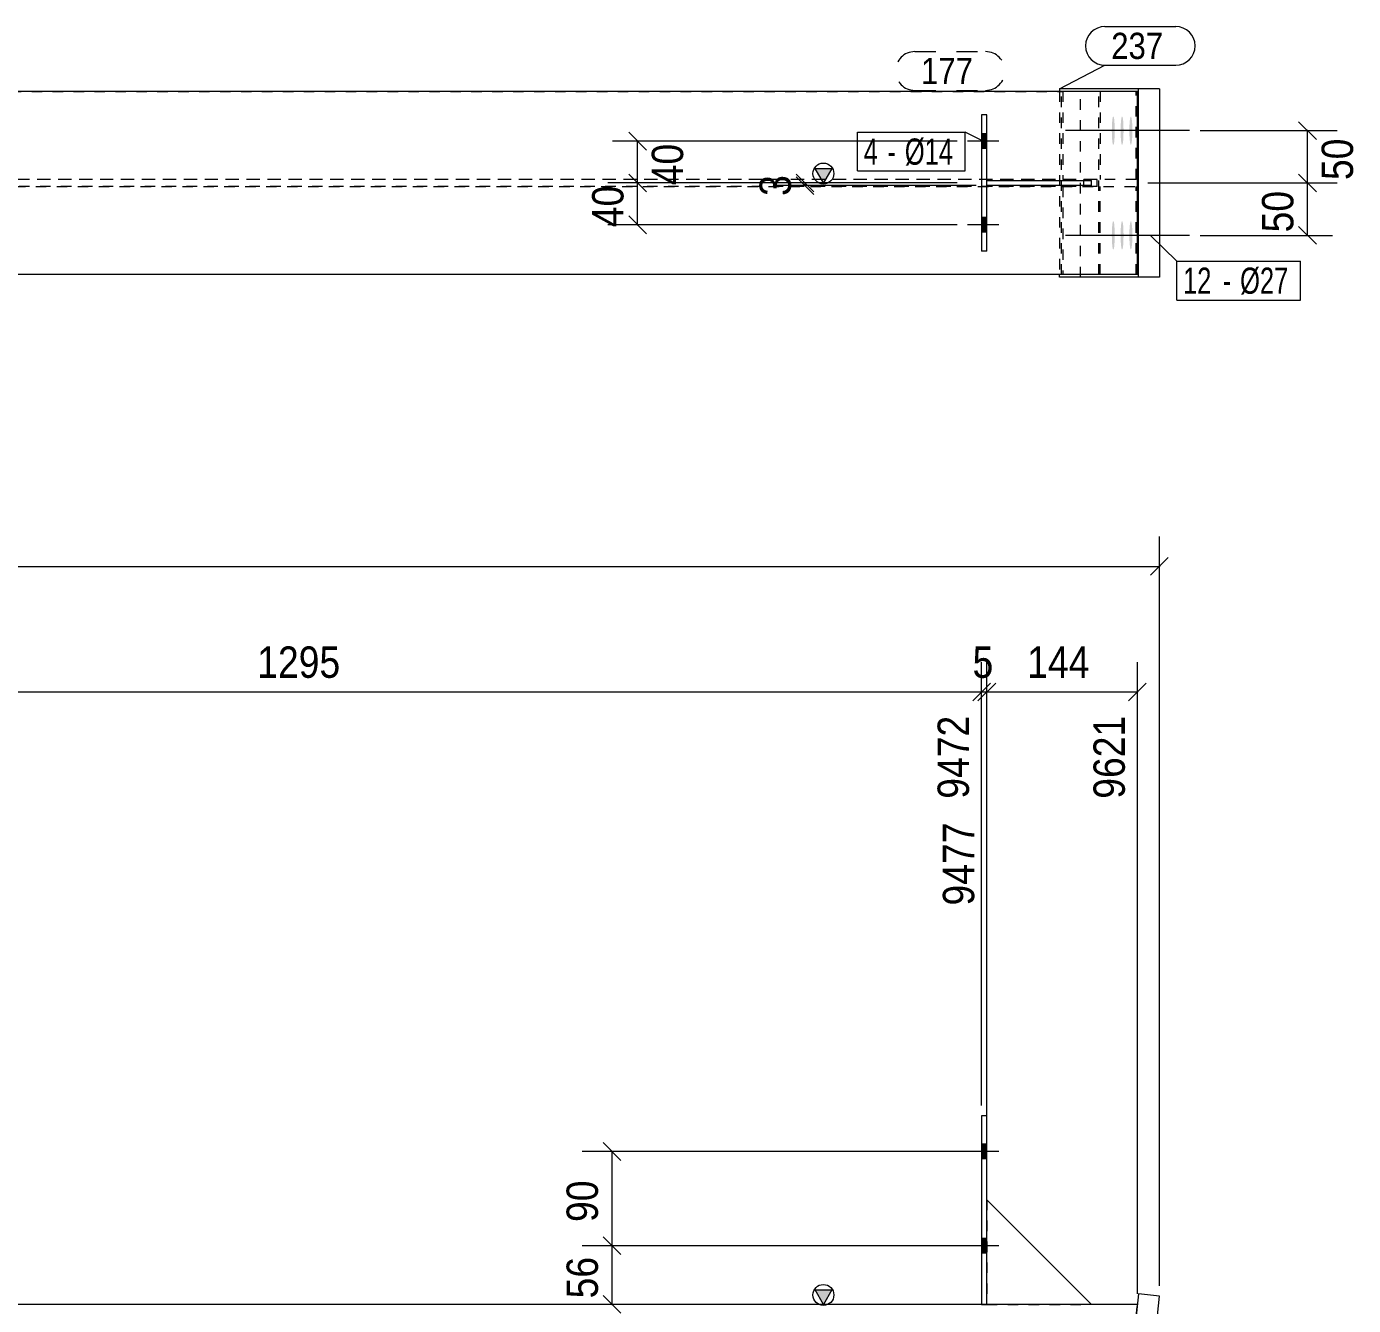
# Model space of a CAD drawing. Header units: millimetres. Extents: x 2 to 825, y 1 to 579.
# Drawn here: x 540.5 to 667.2, y 249 to 371.1 of the extents above; entities that cross this region are included whole.
import ezdxf

# ---------------------------------------------------------------- set-up
doc = ezdxf.new("R2010")
doc.units = ezdxf.units.MM
for name, pattern in [('XKITLINE00', [0]), ('XKITLINE01', [4, 1, -1, 1, -1]), ('XKITLINE02', [4, 2, -2])]:
    doc.linetypes.add(name, pattern=pattern)
for name, color, linetype, lineweight in [('Bolt', 3, 'Continuous', 0), ('BoltMark', 7, 'Continuous', 0), ('Dimensions', 7, 'Continuous', 0), ('Part', 2, 'Continuous', 0), ('PartMark', 7, 'Continuous', 0)]:
    doc.layers.add(name, color=color, linetype=linetype, lineweight=lineweight)
doc.styles.add('ARIAL', font='ARIAL.TTF')
doc.styles.add('ARIAL_NARROW', font='ARIALN.TTF')

# ---------------------------------------------------------------- blocks, each defined once
blk = doc.blocks.new('*A7')
at = {"layer": 'Bolt'}
for points in [[(631.71, 264.36), (632.21, 264.36), (632.21, 262.96), (631.71, 262.96)], [(631.71, 264.36), (632.21, 264.36), (632.21, 262.96), (631.71, 262.96)], [(631.71, 255.36), (632.21, 255.36), (632.21, 253.96), (631.71, 253.96)], [(631.71, 255.36), (632.21, 255.36), (632.21, 253.96), (631.71, 253.96)]]:
    blk.add_hatch(color=3, dxfattribs=at).paths.add_polyline_path(points, flags=17)
at = {"layer": 'Bolt', "color": 3, "linetype": 'XKITLINE00', "lineweight": 0}
for p, q in [((632.21, 264.36), (631.71, 264.36)), ((632.21, 264.36), (631.71, 264.36)), ((633.37, 263.66), (630.37, 263.66)), ((633.37, 263.66), (630.37, 263.66)), ((632.21, 262.96), (631.71, 262.96)), ((632.21, 262.96), (631.71, 262.96)), ((632.21, 255.36), (631.71, 255.36)), ((632.21, 255.36), (631.71, 255.36)), ((633.37, 254.66), (630.37, 254.66)), ((633.37, 254.66), (630.37, 254.66)), ((632.21, 253.96), (631.71, 253.96)), ((632.21, 253.96), (631.71, 253.96))]:
    blk.add_line(p, q, dxfattribs=at)
blk = doc.blocks.new('*A12')
at = {"layer": 'Part'}
blk.add_hatch(color=2, dxfattribs=at).paths.add_polyline_path([(615.8, 250.46), (617.4, 250.46), (616.6, 249.06)], flags=17)
at = {"layer": 'Part', "color": 2, "linetype": 'XKITLINE00', "lineweight": 0}
for p, q in [((616.6, 249.06), (615.8, 250.46)), ((615.8, 250.46), (617.4, 250.46)), ((617.4, 250.46), (616.6, 249.06)), ((646.6, 249.06), (471.36, 249.06))]:
    blk.add_line(p, q, dxfattribs=at)
at = {"layer": 'Part', "color": 7, "linetype": 'XKITLINE01', "lineweight": 0}
blk.add_line((642.91, 214.06), (646.6, 249.06), dxfattribs=at)
at = {"layer": 'Part', "color": 2, "linetype": 'XKITLINE00', "lineweight": 0}
blk.add_circle((616.6, 249.96), 1, dxfattribs=at)
blk = doc.blocks.new('*A18')
at = {"layer": 'Part', "color": 2, "linetype": 'XKITLINE00', "lineweight": 0}
for p, q in [((646.71, 250.05), (639.16, 178.45)), ((641.15, 178.24), (648.7, 249.84)), ((648.7, 249.84), (646.71, 250.05)), ((639.16, 178.45), (641.15, 178.24))]:
    blk.add_line(p, q, dxfattribs=at)
blk = doc.blocks.new('*A23')
at = {"layer": 'Part', "color": 2, "linetype": 'XKITLINE00', "lineweight": 0}
blk.add_line((642.21, 249.06), (632.21, 259.06), dxfattribs=at)
at = {"layer": 'Part', "color": 7, "linetype": 'XKITLINE01', "lineweight": 0}
for p, q in [((632.21, 259.06), (632.21, 249.06)), ((632.21, 249.06), (642.21, 249.06))]:
    blk.add_line(p, q, dxfattribs=at)
blk = doc.blocks.new('*A24')
at = {"layer": 'Part', "color": 2, "linetype": 'XKITLINE00', "lineweight": 0}
for p, q in [((632.21, 267.06), (631.71, 267.06)), ((631.71, 267.06), (631.71, 249.06)), ((632.21, 249.06), (632.21, 267.06))]:
    blk.add_line(p, q, dxfattribs=at)
at = {"layer": 'Part', "color": 7, "linetype": 'XKITLINE01', "lineweight": 0}
blk.add_line((631.71, 249.06), (632.21, 249.06), dxfattribs=at)
blk = doc.blocks.new('*A35')
at = {"layer": 'Bolt'}
for points in [[(644.44, 361.15), (644.44, 361.12), (644.44, 361.08), (644.44, 361.05), (644.44, 361.02), (644.44, 360.98), (644.44, 360.95), (644.43, 360.92), (644.43, 360.89), (644.43, 360.85), (644.43, 360.82), (644.43, 360.79), (644.43, 360.76), (644.43, 360.73), (644.43, 360.7), (644.43, 360.67), (644.43, 360.64), (644.42, 360.61), (644.42, 360.58), (644.42, 360.55), (644.42, 360.52), (644.42, 360.49), (644.42, 360.46), (644.41, 360.43), (644.41, 360.41), (644.41, 360.38), (644.41, 360.35), (644.41, 360.33), (644.4, 360.3), (644.4, 360.28), (644.4, 360.25), (644.4, 360.23), (644.39, 360.2), (644.39, 360.18), (644.39, 360.16), (644.39, 360.14), (644.38, 360.12), (644.38, 360.1), (644.38, 360.08), (644.37, 360.06), (644.37, 360.04), (644.37, 360.02), (644.37, 360.01), (644.36, 359.99), (644.36, 359.98), (644.36, 359.96), (644.35, 359.95), (644.35, 359.94), (644.35, 359.92), (644.34, 359.91), (644.34, 359.9), (644.34, 359.89), (644.33, 359.88), (644.33, 359.87), (644.33, 359.87), (644.32, 359.86), (644.32, 359.85), (644.32, 359.85), (644.31, 359.84), (644.31, 359.84), (644.31, 359.84), (644.3, 359.83), (644.3, 359.83), (644.3, 359.83), (644.29, 359.83), (644.29, 359.83), (644.29, 359.84), (644.28, 359.84), (644.28, 359.84), (644.28, 359.85), (644.27, 359.85), (644.27, 359.86), (644.27, 359.87), (644.26, 359.87), (644.26, 359.88), (644.25, 359.89), (644.25, 359.9), (644.25, 359.91), (644.25, 359.92), (644.24, 359.94), (644.24, 359.95), (644.24, 359.96), (644.23, 359.98), (644.23, 359.99), (644.23, 360.01), (644.22, 360.02), (644.22, 360.04), (644.22, 360.06), (644.21, 360.08), (644.21, 360.1), (644.21, 360.12), (644.21, 360.14), (644.2, 360.16), (644.2, 360.18), (644.2, 360.2), (644.2, 360.23), (644.19, 360.25), (644.19, 360.28), (644.19, 360.3), (644.19, 360.33), (644.18, 360.35), (644.18, 360.38), (644.18, 360.41), (644.18, 360.43), (644.18, 360.46), (644.17, 360.49), (644.17, 360.52), (644.17, 360.55), (644.17, 360.58), (644.17, 360.61), (644.17, 360.64), (644.17, 360.67), (644.16, 360.7), (644.16, 360.73), (644.16, 360.76), (644.16, 360.79), (644.16, 360.82), (644.16, 360.85), (644.16, 360.89), (644.16, 360.92), (644.16, 360.95), (644.16, 360.98), (644.16, 361.02), (644.16, 361.05), (644.15, 361.08), (644.15, 361.12), (644.15, 361.15), (644.15, 361.18), (644.15, 361.22), (644.15, 361.25), (644.15, 361.28), (644.16, 361.32), (644.16, 361.35), (644.16, 361.38), (644.16, 361.41), (644.16, 361.45), (644.16, 361.48), (644.16, 361.51), (644.16, 361.54), (644.16, 361.57), (644.16, 361.61), (644.16, 361.64), (644.16, 361.67), (644.17, 361.7), (644.17, 361.73), (644.17, 361.76), (644.17, 361.79), (644.17, 361.82), (644.17, 361.85), (644.17, 361.88), (644.18, 361.9), (644.18, 361.93), (644.18, 361.96), (644.18, 361.99), (644.18, 362.01), (644.19, 362.04), (644.19, 362.06), (644.19, 362.09), (644.19, 362.11), (644.2, 362.14), (644.2, 362.16), (644.2, 362.18), (644.2, 362.2), (644.21, 362.23), (644.21, 362.25), (644.21, 362.27), (644.21, 362.29), (644.22, 362.31), (644.22, 362.32), (644.22, 362.34), (644.23, 362.36), (644.23, 362.37), (644.23, 362.39), (644.24, 362.4), (644.24, 362.42), (644.24, 362.43), (644.25, 362.44), (644.25, 362.45), (644.25, 362.46), (644.25, 362.47), (644.26, 362.48), (644.26, 362.49), (644.27, 362.5), (644.27, 362.51), (644.27, 362.51), (644.28, 362.52), (644.28, 362.52), (644.28, 362.53), (644.29, 362.53), (644.29, 362.53), (644.29, 362.53), (644.3, 362.53), (644.3, 362.53), (644.3, 362.53), (644.31, 362.53), (644.31, 362.53), (644.31, 362.52), (644.32, 362.52), (644.32, 362.51), (644.32, 362.51), (644.33, 362.5), (644.33, 362.49), (644.33, 362.48), (644.34, 362.47), (644.34, 362.46), (644.34, 362.45), (644.35, 362.44), (644.35, 362.43), (644.35, 362.42), (644.36, 362.4), (644.36, 362.39), (644.36, 362.37), (644.37, 362.36), (644.37, 362.34), (644.37, 362.32), (644.37, 362.31), (644.38, 362.29), (644.38, 362.27), (644.38, 362.25), (644.39, 362.23), (644.39, 362.2), (644.39, 362.18), (644.39, 362.16), (644.4, 362.14), (644.4, 362.11), (644.4, 362.09), (644.4, 362.06), (644.41, 362.04), (644.41, 362.01), (644.41, 361.99), (644.41, 361.96), (644.41, 361.93), (644.42, 361.9), (644.42, 361.88), (644.42, 361.85), (644.42, 361.82), (644.42, 361.79), (644.42, 361.76), (644.43, 361.73), (644.43, 361.7), (644.43, 361.67), (644.43, 361.64), (644.43, 361.61), (644.43, 361.57), (644.43, 361.54), (644.43, 361.51), (644.43, 361.48), (644.43, 361.45), (644.44, 361.41), (644.44, 361.38), (644.44, 361.35), (644.44, 361.32), (644.44, 361.28), (644.44, 361.25), (644.44, 361.22), (644.44, 361.18)], [(645.28, 361.15), (645.28, 361.12), (645.28, 361.08), (645.28, 361.05), (645.28, 361.02), (645.28, 360.98), (645.27, 360.95), (645.27, 360.92), (645.27, 360.89), (645.27, 360.85), (645.27, 360.82), (645.27, 360.79), (645.27, 360.76), (645.27, 360.73), (645.27, 360.7), (645.27, 360.67), (645.26, 360.64), (645.26, 360.61), (645.26, 360.58), (645.26, 360.55), (645.26, 360.52), (645.26, 360.49), (645.25, 360.46), (645.25, 360.43), (645.25, 360.41), (645.25, 360.38), (645.25, 360.35), (645.24, 360.33), (645.24, 360.3), (645.24, 360.28), (645.24, 360.25), (645.24, 360.23), (645.23, 360.2), (645.23, 360.18), (645.23, 360.16), (645.23, 360.14), (645.22, 360.12), (645.22, 360.1), (645.22, 360.08), (645.21, 360.06), (645.21, 360.04), (645.21, 360.02), (645.21, 360.01), (645.2, 359.99), (645.2, 359.98), (645.2, 359.96), (645.19, 359.95), (645.19, 359.94), (645.19, 359.92), (645.18, 359.91), (645.18, 359.9), (645.18, 359.89), (645.17, 359.88), (645.17, 359.87), (645.17, 359.87), (645.16, 359.86), (645.16, 359.85), (645.16, 359.85), (645.15, 359.84), (645.15, 359.84), (645.15, 359.84), (645.14, 359.83), (645.14, 359.83), (645.14, 359.83), (645.13, 359.83), (645.13, 359.83), (645.12, 359.84), (645.12, 359.84), (645.12, 359.84), (645.11, 359.85), (645.11, 359.85), (645.11, 359.86), (645.1, 359.87), (645.1, 359.87), (645.1, 359.88), (645.09, 359.89), (645.09, 359.9), (645.09, 359.91), (645.08, 359.92), (645.08, 359.94), (645.08, 359.95), (645.07, 359.96), (645.07, 359.98), (645.07, 359.99), (645.07, 360.01), (645.06, 360.02), (645.06, 360.04), (645.06, 360.06), (645.05, 360.08), (645.05, 360.1), (645.05, 360.12), (645.05, 360.14), (645.04, 360.16), (645.04, 360.18), (645.04, 360.2), (645.04, 360.23), (645.03, 360.25), (645.03, 360.28), (645.03, 360.3), (645.03, 360.33), (645.02, 360.35), (645.02, 360.38), (645.02, 360.41), (645.02, 360.43), (645.02, 360.46), (645.01, 360.49), (645.01, 360.52), (645.01, 360.55), (645.01, 360.58), (645.01, 360.61), (645.01, 360.64), (645, 360.67), (645, 360.7), (645, 360.73), (645, 360.76), (645, 360.79), (645, 360.82), (645, 360.85), (645, 360.89), (645, 360.92), (645, 360.95), (645, 360.98), (644.99, 361.02), (644.99, 361.05), (644.99, 361.08), (644.99, 361.12), (644.99, 361.15), (644.99, 361.18), (644.99, 361.22), (644.99, 361.25), (644.99, 361.28), (644.99, 361.32), (644.99, 361.35), (645, 361.38), (645, 361.41), (645, 361.45), (645, 361.48), (645, 361.51), (645, 361.54), (645, 361.57), (645, 361.61), (645, 361.64), (645, 361.67), (645, 361.7), (645.01, 361.73), (645.01, 361.76), (645.01, 361.79), (645.01, 361.82), (645.01, 361.85), (645.01, 361.88), (645.02, 361.9), (645.02, 361.93), (645.02, 361.96), (645.02, 361.99), (645.02, 362.01), (645.03, 362.04), (645.03, 362.06), (645.03, 362.09), (645.03, 362.11), (645.04, 362.14), (645.04, 362.16), (645.04, 362.18), (645.04, 362.2), (645.05, 362.23), (645.05, 362.25), (645.05, 362.27), (645.05, 362.29), (645.06, 362.31), (645.06, 362.32), (645.06, 362.34), (645.07, 362.36), (645.07, 362.37), (645.07, 362.39), (645.07, 362.4), (645.08, 362.42), (645.08, 362.43), (645.08, 362.44), (645.09, 362.45), (645.09, 362.46), (645.09, 362.47), (645.1, 362.48), (645.1, 362.49), (645.1, 362.5), (645.11, 362.51), (645.11, 362.51), (645.11, 362.52), (645.12, 362.52), (645.12, 362.53), (645.12, 362.53), (645.13, 362.53), (645.13, 362.53), (645.14, 362.53), (645.14, 362.53), (645.14, 362.53), (645.15, 362.53), (645.15, 362.53), (645.15, 362.52), (645.16, 362.52), (645.16, 362.51), (645.16, 362.51), (645.17, 362.5), (645.17, 362.49), (645.17, 362.48), (645.18, 362.47), (645.18, 362.46), (645.18, 362.45), (645.19, 362.44), (645.19, 362.43), (645.19, 362.42), (645.2, 362.4), (645.2, 362.39), (645.2, 362.37), (645.21, 362.36), (645.21, 362.34), (645.21, 362.32), (645.21, 362.31), (645.22, 362.29), (645.22, 362.27), (645.22, 362.25), (645.23, 362.23), (645.23, 362.2), (645.23, 362.18), (645.23, 362.16), (645.24, 362.14), (645.24, 362.11), (645.24, 362.09), (645.24, 362.06), (645.24, 362.04), (645.25, 362.01), (645.25, 361.99), (645.25, 361.96), (645.25, 361.93), (645.25, 361.9), (645.26, 361.88), (645.26, 361.85), (645.26, 361.82), (645.26, 361.79), (645.26, 361.76), (645.26, 361.73), (645.27, 361.7), (645.27, 361.67), (645.27, 361.64), (645.27, 361.61), (645.27, 361.57), (645.27, 361.54), (645.27, 361.51), (645.27, 361.48), (645.27, 361.45), (645.27, 361.41), (645.28, 361.38), (645.28, 361.35), (645.28, 361.32), (645.28, 361.28), (645.28, 361.25), (645.28, 361.22), (645.28, 361.18)], [(646.12, 361.15), (646.12, 361.12), (646.12, 361.08), (646.12, 361.05), (646.11, 361.02), (646.11, 360.98), (646.11, 360.95), (646.11, 360.92), (646.11, 360.89), (646.11, 360.85), (646.11, 360.82), (646.11, 360.79), (646.11, 360.76), (646.11, 360.73), (646.11, 360.7), (646.11, 360.67), (646.1, 360.64), (646.1, 360.61), (646.1, 360.58), (646.1, 360.55), (646.1, 360.52), (646.1, 360.49), (646.09, 360.46), (646.09, 360.43), (646.09, 360.41), (646.09, 360.38), (646.09, 360.35), (646.08, 360.33), (646.08, 360.3), (646.08, 360.28), (646.08, 360.25), (646.07, 360.23), (646.07, 360.2), (646.07, 360.18), (646.07, 360.16), (646.06, 360.14), (646.06, 360.12), (646.06, 360.1), (646.06, 360.08), (646.05, 360.06), (646.05, 360.04), (646.05, 360.02), (646.04, 360.01), (646.04, 359.99), (646.04, 359.98), (646.03, 359.96), (646.03, 359.95), (646.03, 359.94), (646.03, 359.92), (646.02, 359.91), (646.02, 359.9), (646.02, 359.89), (646.01, 359.88), (646.01, 359.87), (646.01, 359.87), (646, 359.86), (646, 359.85), (646, 359.85), (645.99, 359.84), (645.99, 359.84), (645.98, 359.84), (645.98, 359.83), (645.98, 359.83), (645.97, 359.83), (645.97, 359.83), (645.97, 359.83), (645.96, 359.84), (645.96, 359.84), (645.96, 359.84), (645.95, 359.85), (645.95, 359.85), (645.95, 359.86), (645.94, 359.87), (645.94, 359.87), (645.94, 359.88), (645.93, 359.89), (645.93, 359.9), (645.93, 359.91), (645.92, 359.92), (645.92, 359.94), (645.92, 359.95), (645.91, 359.96), (645.91, 359.98), (645.91, 359.99), (645.9, 360.01), (645.9, 360.02), (645.9, 360.04), (645.9, 360.06), (645.89, 360.08), (645.89, 360.1), (645.89, 360.12), (645.88, 360.14), (645.88, 360.16), (645.88, 360.18), (645.88, 360.2), (645.87, 360.23), (645.87, 360.25), (645.87, 360.28), (645.87, 360.3), (645.86, 360.33), (645.86, 360.35), (645.86, 360.38), (645.86, 360.41), (645.86, 360.43), (645.85, 360.46), (645.85, 360.49), (645.85, 360.52), (645.85, 360.55), (645.85, 360.58), (645.85, 360.61), (645.84, 360.64), (645.84, 360.67), (645.84, 360.7), (645.84, 360.73), (645.84, 360.76), (645.84, 360.79), (645.84, 360.82), (645.84, 360.85), (645.84, 360.89), (645.84, 360.92), (645.83, 360.95), (645.83, 360.98), (645.83, 361.02), (645.83, 361.05), (645.83, 361.08), (645.83, 361.12), (645.83, 361.15), (645.83, 361.18), (645.83, 361.22), (645.83, 361.25), (645.83, 361.28), (645.83, 361.32), (645.83, 361.35), (645.83, 361.38), (645.83, 361.41), (645.84, 361.45), (645.84, 361.48), (645.84, 361.51), (645.84, 361.54), (645.84, 361.57), (645.84, 361.61), (645.84, 361.64), (645.84, 361.67), (645.84, 361.7), (645.84, 361.73), (645.85, 361.76), (645.85, 361.79), (645.85, 361.82), (645.85, 361.85), (645.85, 361.88), (645.85, 361.9), (645.86, 361.93), (645.86, 361.96), (645.86, 361.99), (645.86, 362.01), (645.86, 362.04), (645.87, 362.06), (645.87, 362.09), (645.87, 362.11), (645.87, 362.14), (645.88, 362.16), (645.88, 362.18), (645.88, 362.2), (645.88, 362.23), (645.89, 362.25), (645.89, 362.27), (645.89, 362.29), (645.9, 362.31), (645.9, 362.32), (645.9, 362.34), (645.9, 362.36), (645.91, 362.37), (645.91, 362.39), (645.91, 362.4), (645.92, 362.42), (645.92, 362.43), (645.92, 362.44), (645.93, 362.45), (645.93, 362.46), (645.93, 362.47), (645.94, 362.48), (645.94, 362.49), (645.94, 362.5), (645.95, 362.51), (645.95, 362.51), (645.95, 362.52), (645.96, 362.52), (645.96, 362.53), (645.96, 362.53), (645.97, 362.53), (645.97, 362.53), (645.97, 362.53), (645.98, 362.53), (645.98, 362.53), (645.98, 362.53), (645.99, 362.53), (645.99, 362.52), (646, 362.52), (646, 362.51), (646, 362.51), (646.01, 362.5), (646.01, 362.49), (646.01, 362.48), (646.02, 362.47), (646.02, 362.46), (646.02, 362.45), (646.03, 362.44), (646.03, 362.43), (646.03, 362.42), (646.03, 362.4), (646.04, 362.39), (646.04, 362.37), (646.04, 362.36), (646.05, 362.34), (646.05, 362.32), (646.05, 362.31), (646.06, 362.29), (646.06, 362.27), (646.06, 362.25), (646.06, 362.23), (646.07, 362.2), (646.07, 362.18), (646.07, 362.16), (646.07, 362.14), (646.08, 362.11), (646.08, 362.09), (646.08, 362.06), (646.08, 362.04), (646.09, 362.01), (646.09, 361.99), (646.09, 361.96), (646.09, 361.93), (646.09, 361.9), (646.1, 361.88), (646.1, 361.85), (646.1, 361.82), (646.1, 361.79), (646.1, 361.76), (646.1, 361.73), (646.11, 361.7), (646.11, 361.67), (646.11, 361.64), (646.11, 361.61), (646.11, 361.57), (646.11, 361.54), (646.11, 361.51), (646.11, 361.48), (646.11, 361.45), (646.11, 361.41), (646.11, 361.38), (646.11, 361.35), (646.12, 361.32), (646.12, 361.28), (646.12, 361.25), (646.12, 361.22), (646.12, 361.18)], [(644.44, 351.15), (644.44, 351.12), (644.44, 351.08), (644.44, 351.05), (644.44, 351.02), (644.44, 350.98), (644.44, 350.95), (644.43, 350.92), (644.43, 350.89), (644.43, 350.85), (644.43, 350.82), (644.43, 350.79), (644.43, 350.76), (644.43, 350.73), (644.43, 350.7), (644.43, 350.67), (644.43, 350.64), (644.42, 350.61), (644.42, 350.58), (644.42, 350.55), (644.42, 350.52), (644.42, 350.49), (644.42, 350.46), (644.41, 350.43), (644.41, 350.41), (644.41, 350.38), (644.41, 350.35), (644.41, 350.33), (644.4, 350.3), (644.4, 350.28), (644.4, 350.25), (644.4, 350.23), (644.39, 350.2), (644.39, 350.18), (644.39, 350.16), (644.39, 350.14), (644.38, 350.12), (644.38, 350.1), (644.38, 350.08), (644.37, 350.06), (644.37, 350.04), (644.37, 350.02), (644.37, 350.01), (644.36, 349.99), (644.36, 349.98), (644.36, 349.96), (644.35, 349.95), (644.35, 349.94), (644.35, 349.92), (644.34, 349.91), (644.34, 349.9), (644.34, 349.89), (644.33, 349.88), (644.33, 349.87), (644.33, 349.87), (644.32, 349.86), (644.32, 349.85), (644.32, 349.85), (644.31, 349.84), (644.31, 349.84), (644.31, 349.84), (644.3, 349.83), (644.3, 349.83), (644.3, 349.83), (644.29, 349.83), (644.29, 349.83), (644.29, 349.84), (644.28, 349.84), (644.28, 349.84), (644.28, 349.85), (644.27, 349.85), (644.27, 349.86), (644.27, 349.87), (644.26, 349.87), (644.26, 349.88), (644.25, 349.89), (644.25, 349.9), (644.25, 349.91), (644.25, 349.92), (644.24, 349.94), (644.24, 349.95), (644.24, 349.96), (644.23, 349.98), (644.23, 349.99), (644.23, 350.01), (644.22, 350.02), (644.22, 350.04), (644.22, 350.06), (644.21, 350.08), (644.21, 350.1), (644.21, 350.12), (644.21, 350.14), (644.2, 350.16), (644.2, 350.18), (644.2, 350.2), (644.2, 350.23), (644.19, 350.25), (644.19, 350.28), (644.19, 350.3), (644.19, 350.33), (644.18, 350.35), (644.18, 350.38), (644.18, 350.41), (644.18, 350.43), (644.18, 350.46), (644.17, 350.49), (644.17, 350.52), (644.17, 350.55), (644.17, 350.58), (644.17, 350.61), (644.17, 350.64), (644.17, 350.67), (644.16, 350.7), (644.16, 350.73), (644.16, 350.76), (644.16, 350.79), (644.16, 350.82), (644.16, 350.85), (644.16, 350.89), (644.16, 350.92), (644.16, 350.95), (644.16, 350.98), (644.16, 351.02), (644.16, 351.05), (644.15, 351.08), (644.15, 351.12), (644.15, 351.15), (644.15, 351.18), (644.15, 351.22), (644.15, 351.25), (644.15, 351.28), (644.16, 351.32), (644.16, 351.35), (644.16, 351.38), (644.16, 351.41), (644.16, 351.45), (644.16, 351.48), (644.16, 351.51), (644.16, 351.54), (644.16, 351.57), (644.16, 351.61), (644.16, 351.64), (644.16, 351.67), (644.17, 351.7), (644.17, 351.73), (644.17, 351.76), (644.17, 351.79), (644.17, 351.82), (644.17, 351.85), (644.17, 351.88), (644.18, 351.9), (644.18, 351.93), (644.18, 351.96), (644.18, 351.99), (644.18, 352.01), (644.19, 352.04), (644.19, 352.06), (644.19, 352.09), (644.19, 352.11), (644.2, 352.14), (644.2, 352.16), (644.2, 352.18), (644.2, 352.2), (644.21, 352.23), (644.21, 352.25), (644.21, 352.27), (644.21, 352.29), (644.22, 352.31), (644.22, 352.32), (644.22, 352.34), (644.23, 352.36), (644.23, 352.37), (644.23, 352.39), (644.24, 352.4), (644.24, 352.42), (644.24, 352.43), (644.25, 352.44), (644.25, 352.45), (644.25, 352.46), (644.25, 352.47), (644.26, 352.48), (644.26, 352.49), (644.27, 352.5), (644.27, 352.51), (644.27, 352.51), (644.28, 352.52), (644.28, 352.52), (644.28, 352.53), (644.29, 352.53), (644.29, 352.53), (644.29, 352.53), (644.3, 352.53), (644.3, 352.53), (644.3, 352.53), (644.31, 352.53), (644.31, 352.53), (644.31, 352.52), (644.32, 352.52), (644.32, 352.51), (644.32, 352.51), (644.33, 352.5), (644.33, 352.49), (644.33, 352.48), (644.34, 352.47), (644.34, 352.46), (644.34, 352.45), (644.35, 352.44), (644.35, 352.43), (644.35, 352.42), (644.36, 352.4), (644.36, 352.39), (644.36, 352.37), (644.37, 352.36), (644.37, 352.34), (644.37, 352.32), (644.37, 352.31), (644.38, 352.29), (644.38, 352.27), (644.38, 352.25), (644.39, 352.23), (644.39, 352.2), (644.39, 352.18), (644.39, 352.16), (644.4, 352.14), (644.4, 352.11), (644.4, 352.09), (644.4, 352.06), (644.41, 352.04), (644.41, 352.01), (644.41, 351.99), (644.41, 351.96), (644.41, 351.93), (644.42, 351.9), (644.42, 351.88), (644.42, 351.85), (644.42, 351.82), (644.42, 351.79), (644.42, 351.76), (644.43, 351.73), (644.43, 351.7), (644.43, 351.67), (644.43, 351.64), (644.43, 351.61), (644.43, 351.57), (644.43, 351.54), (644.43, 351.51), (644.43, 351.48), (644.43, 351.45), (644.44, 351.41), (644.44, 351.38), (644.44, 351.35), (644.44, 351.32), (644.44, 351.28), (644.44, 351.25), (644.44, 351.22), (644.44, 351.18)], [(645.28, 351.15), (645.28, 351.12), (645.28, 351.08), (645.28, 351.05), (645.28, 351.02), (645.28, 350.98), (645.27, 350.95), (645.27, 350.92), (645.27, 350.89), (645.27, 350.85), (645.27, 350.82), (645.27, 350.79), (645.27, 350.76), (645.27, 350.73), (645.27, 350.7), (645.27, 350.67), (645.26, 350.64), (645.26, 350.61), (645.26, 350.58), (645.26, 350.55), (645.26, 350.52), (645.26, 350.49), (645.25, 350.46), (645.25, 350.43), (645.25, 350.41), (645.25, 350.38), (645.25, 350.35), (645.24, 350.33), (645.24, 350.3), (645.24, 350.28), (645.24, 350.25), (645.24, 350.23), (645.23, 350.2), (645.23, 350.18), (645.23, 350.16), (645.23, 350.14), (645.22, 350.12), (645.22, 350.1), (645.22, 350.08), (645.21, 350.06), (645.21, 350.04), (645.21, 350.02), (645.21, 350.01), (645.2, 349.99), (645.2, 349.98), (645.2, 349.96), (645.19, 349.95), (645.19, 349.94), (645.19, 349.92), (645.18, 349.91), (645.18, 349.9), (645.18, 349.89), (645.17, 349.88), (645.17, 349.87), (645.17, 349.87), (645.16, 349.86), (645.16, 349.85), (645.16, 349.85), (645.15, 349.84), (645.15, 349.84), (645.15, 349.84), (645.14, 349.83), (645.14, 349.83), (645.14, 349.83), (645.13, 349.83), (645.13, 349.83), (645.12, 349.84), (645.12, 349.84), (645.12, 349.84), (645.11, 349.85), (645.11, 349.85), (645.11, 349.86), (645.1, 349.87), (645.1, 349.87), (645.1, 349.88), (645.09, 349.89), (645.09, 349.9), (645.09, 349.91), (645.08, 349.92), (645.08, 349.94), (645.08, 349.95), (645.07, 349.96), (645.07, 349.98), (645.07, 349.99), (645.07, 350.01), (645.06, 350.02), (645.06, 350.04), (645.06, 350.06), (645.05, 350.08), (645.05, 350.1), (645.05, 350.12), (645.05, 350.14), (645.04, 350.16), (645.04, 350.18), (645.04, 350.2), (645.04, 350.23), (645.03, 350.25), (645.03, 350.28), (645.03, 350.3), (645.03, 350.33), (645.02, 350.35), (645.02, 350.38), (645.02, 350.41), (645.02, 350.43), (645.02, 350.46), (645.01, 350.49), (645.01, 350.52), (645.01, 350.55), (645.01, 350.58), (645.01, 350.61), (645.01, 350.64), (645, 350.67), (645, 350.7), (645, 350.73), (645, 350.76), (645, 350.79), (645, 350.82), (645, 350.85), (645, 350.89), (645, 350.92), (645, 350.95), (645, 350.98), (644.99, 351.02), (644.99, 351.05), (644.99, 351.08), (644.99, 351.12), (644.99, 351.15), (644.99, 351.18), (644.99, 351.22), (644.99, 351.25), (644.99, 351.28), (644.99, 351.32), (644.99, 351.35), (645, 351.38), (645, 351.41), (645, 351.45), (645, 351.48), (645, 351.51), (645, 351.54), (645, 351.57), (645, 351.61), (645, 351.64), (645, 351.67), (645, 351.7), (645.01, 351.73), (645.01, 351.76), (645.01, 351.79), (645.01, 351.82), (645.01, 351.85), (645.01, 351.88), (645.02, 351.9), (645.02, 351.93), (645.02, 351.96), (645.02, 351.99), (645.02, 352.01), (645.03, 352.04), (645.03, 352.06), (645.03, 352.09), (645.03, 352.11), (645.04, 352.14), (645.04, 352.16), (645.04, 352.18), (645.04, 352.2), (645.05, 352.23), (645.05, 352.25), (645.05, 352.27), (645.05, 352.29), (645.06, 352.31), (645.06, 352.32), (645.06, 352.34), (645.07, 352.36), (645.07, 352.37), (645.07, 352.39), (645.07, 352.4), (645.08, 352.42), (645.08, 352.43), (645.08, 352.44), (645.09, 352.45), (645.09, 352.46), (645.09, 352.47), (645.1, 352.48), (645.1, 352.49), (645.1, 352.5), (645.11, 352.51), (645.11, 352.51), (645.11, 352.52), (645.12, 352.52), (645.12, 352.53), (645.12, 352.53), (645.13, 352.53), (645.13, 352.53), (645.14, 352.53), (645.14, 352.53), (645.14, 352.53), (645.15, 352.53), (645.15, 352.53), (645.15, 352.52), (645.16, 352.52), (645.16, 352.51), (645.16, 352.51), (645.17, 352.5), (645.17, 352.49), (645.17, 352.48), (645.18, 352.47), (645.18, 352.46), (645.18, 352.45), (645.19, 352.44), (645.19, 352.43), (645.19, 352.42), (645.2, 352.4), (645.2, 352.39), (645.2, 352.37), (645.21, 352.36), (645.21, 352.34), (645.21, 352.32), (645.21, 352.31), (645.22, 352.29), (645.22, 352.27), (645.22, 352.25), (645.23, 352.23), (645.23, 352.2), (645.23, 352.18), (645.23, 352.16), (645.24, 352.14), (645.24, 352.11), (645.24, 352.09), (645.24, 352.06), (645.24, 352.04), (645.25, 352.01), (645.25, 351.99), (645.25, 351.96), (645.25, 351.93), (645.25, 351.9), (645.26, 351.88), (645.26, 351.85), (645.26, 351.82), (645.26, 351.79), (645.26, 351.76), (645.26, 351.73), (645.27, 351.7), (645.27, 351.67), (645.27, 351.64), (645.27, 351.61), (645.27, 351.57), (645.27, 351.54), (645.27, 351.51), (645.27, 351.48), (645.27, 351.45), (645.27, 351.41), (645.28, 351.38), (645.28, 351.35), (645.28, 351.32), (645.28, 351.28), (645.28, 351.25), (645.28, 351.22), (645.28, 351.18)], [(646.12, 351.15), (646.12, 351.12), (646.12, 351.08), (646.12, 351.05), (646.11, 351.02), (646.11, 350.98), (646.11, 350.95), (646.11, 350.92), (646.11, 350.89), (646.11, 350.85), (646.11, 350.82), (646.11, 350.79), (646.11, 350.76), (646.11, 350.73), (646.11, 350.7), (646.11, 350.67), (646.1, 350.64), (646.1, 350.61), (646.1, 350.58), (646.1, 350.55), (646.1, 350.52), (646.1, 350.49), (646.09, 350.46), (646.09, 350.43), (646.09, 350.41), (646.09, 350.38), (646.09, 350.35), (646.08, 350.33), (646.08, 350.3), (646.08, 350.28), (646.08, 350.25), (646.07, 350.23), (646.07, 350.2), (646.07, 350.18), (646.07, 350.16), (646.06, 350.14), (646.06, 350.12), (646.06, 350.1), (646.06, 350.08), (646.05, 350.06), (646.05, 350.04), (646.05, 350.02), (646.04, 350.01), (646.04, 349.99), (646.04, 349.98), (646.03, 349.96), (646.03, 349.95), (646.03, 349.94), (646.03, 349.92), (646.02, 349.91), (646.02, 349.9), (646.02, 349.89), (646.01, 349.88), (646.01, 349.87), (646.01, 349.87), (646, 349.86), (646, 349.85), (646, 349.85), (645.99, 349.84), (645.99, 349.84), (645.98, 349.84), (645.98, 349.83), (645.98, 349.83), (645.97, 349.83), (645.97, 349.83), (645.97, 349.83), (645.96, 349.84), (645.96, 349.84), (645.96, 349.84), (645.95, 349.85), (645.95, 349.85), (645.95, 349.86), (645.94, 349.87), (645.94, 349.87), (645.94, 349.88), (645.93, 349.89), (645.93, 349.9), (645.93, 349.91), (645.92, 349.92), (645.92, 349.94), (645.92, 349.95), (645.91, 349.96), (645.91, 349.98), (645.91, 349.99), (645.9, 350.01), (645.9, 350.02), (645.9, 350.04), (645.9, 350.06), (645.89, 350.08), (645.89, 350.1), (645.89, 350.12), (645.88, 350.14), (645.88, 350.16), (645.88, 350.18), (645.88, 350.2), (645.87, 350.23), (645.87, 350.25), (645.87, 350.28), (645.87, 350.3), (645.86, 350.33), (645.86, 350.35), (645.86, 350.38), (645.86, 350.41), (645.86, 350.43), (645.85, 350.46), (645.85, 350.49), (645.85, 350.52), (645.85, 350.55), (645.85, 350.58), (645.85, 350.61), (645.84, 350.64), (645.84, 350.67), (645.84, 350.7), (645.84, 350.73), (645.84, 350.76), (645.84, 350.79), (645.84, 350.82), (645.84, 350.85), (645.84, 350.89), (645.84, 350.92), (645.83, 350.95), (645.83, 350.98), (645.83, 351.02), (645.83, 351.05), (645.83, 351.08), (645.83, 351.12), (645.83, 351.15), (645.83, 351.18), (645.83, 351.22), (645.83, 351.25), (645.83, 351.28), (645.83, 351.32), (645.83, 351.35), (645.83, 351.38), (645.83, 351.41), (645.84, 351.45), (645.84, 351.48), (645.84, 351.51), (645.84, 351.54), (645.84, 351.57), (645.84, 351.61), (645.84, 351.64), (645.84, 351.67), (645.84, 351.7), (645.84, 351.73), (645.85, 351.76), (645.85, 351.79), (645.85, 351.82), (645.85, 351.85), (645.85, 351.88), (645.85, 351.9), (645.86, 351.93), (645.86, 351.96), (645.86, 351.99), (645.86, 352.01), (645.86, 352.04), (645.87, 352.06), (645.87, 352.09), (645.87, 352.11), (645.87, 352.14), (645.88, 352.16), (645.88, 352.18), (645.88, 352.2), (645.88, 352.23), (645.89, 352.25), (645.89, 352.27), (645.89, 352.29), (645.9, 352.31), (645.9, 352.32), (645.9, 352.34), (645.9, 352.36), (645.91, 352.37), (645.91, 352.39), (645.91, 352.4), (645.92, 352.42), (645.92, 352.43), (645.92, 352.44), (645.93, 352.45), (645.93, 352.46), (645.93, 352.47), (645.94, 352.48), (645.94, 352.49), (645.94, 352.5), (645.95, 352.51), (645.95, 352.51), (645.95, 352.52), (645.96, 352.52), (645.96, 352.53), (645.96, 352.53), (645.97, 352.53), (645.97, 352.53), (645.97, 352.53), (645.98, 352.53), (645.98, 352.53), (645.98, 352.53), (645.99, 352.53), (645.99, 352.52), (646, 352.52), (646, 352.51), (646, 352.51), (646.01, 352.5), (646.01, 352.49), (646.01, 352.48), (646.02, 352.47), (646.02, 352.46), (646.02, 352.45), (646.03, 352.44), (646.03, 352.43), (646.03, 352.42), (646.03, 352.4), (646.04, 352.39), (646.04, 352.37), (646.04, 352.36), (646.05, 352.34), (646.05, 352.32), (646.05, 352.31), (646.06, 352.29), (646.06, 352.27), (646.06, 352.25), (646.06, 352.23), (646.07, 352.2), (646.07, 352.18), (646.07, 352.16), (646.07, 352.14), (646.08, 352.11), (646.08, 352.09), (646.08, 352.06), (646.08, 352.04), (646.09, 352.01), (646.09, 351.99), (646.09, 351.96), (646.09, 351.93), (646.09, 351.9), (646.1, 351.88), (646.1, 351.85), (646.1, 351.82), (646.1, 351.79), (646.1, 351.76), (646.1, 351.73), (646.11, 351.7), (646.11, 351.67), (646.11, 351.64), (646.11, 351.61), (646.11, 351.57), (646.11, 351.54), (646.11, 351.51), (646.11, 351.48), (646.11, 351.45), (646.11, 351.41), (646.11, 351.38), (646.11, 351.35), (646.12, 351.32), (646.12, 351.28), (646.12, 351.25), (646.12, 351.22), (646.12, 351.18)]]:
    blk.add_hatch(color=3, dxfattribs=at).paths.add_polyline_path(points, flags=17)
at = {"layer": 'Bolt', "color": 3, "linetype": 'XKITLINE02', "lineweight": 0}
for p, q in [((645.72, 361.18), (638.26, 361.18)), ((646.56, 361.18), (639.1, 361.18)), ((647.4, 361.18), (639.94, 361.18)), ((645.72, 351.18), (638.26, 351.18)), ((646.56, 351.18), (639.1, 351.18)), ((647.4, 351.18), (639.94, 351.18))]:
    blk.add_line(p, q, dxfattribs=at)
at = {"layer": 'Bolt', "color": 3, "linetype": 'XKITLINE00', "lineweight": 0}
for p, q in [((649.91, 361.18), (642.46, 361.18)), ((650.75, 361.18), (643.3, 361.18)), ((651.59, 361.18), (644.13, 361.18)), ((649.91, 351.18), (642.46, 351.18)), ((650.75, 351.18), (643.3, 351.18)), ((651.59, 351.18), (644.13, 351.18))]:
    blk.add_line(p, q, dxfattribs=at)
blk = doc.blocks.new('*A38')
at = {"layer": 'Bolt'}
for points in [[(631.71, 360.88), (632.21, 360.88), (632.21, 359.48), (631.71, 359.48)], [(631.71, 360.88), (632.21, 360.88), (632.21, 359.48), (631.71, 359.48)], [(631.71, 352.88), (632.21, 352.88), (632.21, 351.48), (631.71, 351.48)], [(631.71, 352.88), (632.21, 352.88), (632.21, 351.48), (631.71, 351.48)]]:
    blk.add_hatch(color=3, dxfattribs=at).paths.add_polyline_path(points, flags=17)
at = {"layer": 'Bolt', "color": 3, "linetype": 'XKITLINE00', "lineweight": 0}
for p, q in [((633.37, 360.18), (630.37, 360.18)), ((633.37, 360.18), (630.37, 360.18)), ((632.21, 360.88), (631.71, 360.88)), ((632.21, 360.88), (631.71, 360.88)), ((632.21, 359.48), (631.71, 359.48)), ((632.21, 359.48), (631.71, 359.48)), ((632.21, 352.88), (631.71, 352.88)), ((632.21, 352.88), (631.71, 352.88)), ((633.37, 352.18), (630.37, 352.18)), ((633.37, 352.18), (630.37, 352.18)), ((632.21, 351.48), (631.71, 351.48)), ((632.21, 351.48), (631.71, 351.48))]:
    blk.add_line(p, q, dxfattribs=at)
blk = doc.blocks.new('*A43')
at = {"layer": 'Part'}
blk.add_hatch(color=2, dxfattribs=at).paths.add_polyline_path([(615.8, 357.58), (617.4, 357.58), (616.6, 356.18)], flags=17)
at = {"layer": 'Part', "color": 2, "linetype": 'XKITLINE00', "lineweight": 0}
for p, q in [((646.6, 364.93), (471.36, 364.93)), ((646.6, 347.43), (646.6, 364.93)), ((616.6, 356.18), (615.8, 357.58)), ((615.8, 357.58), (617.4, 357.58)), ((617.4, 357.58), (616.6, 356.18)), ((646.6, 347.43), (471.36, 347.43))]:
    blk.add_line(p, q, dxfattribs=at)
at = {"layer": 'Part', "color": 7, "linetype": 'XKITLINE01', "lineweight": 0}
for p, q in [((642.91, 347.43), (642.91, 364.93)), ((643.03, 364.93), (643.03, 356.53)), ((646.49, 356.53), (646.49, 364.93)), ((646.49, 356.53), (471.36, 356.53)), ((471.36, 355.83), (646.49, 355.83)), ((643.03, 347.43), (643.03, 355.83)), ((646.49, 347.43), (646.49, 355.83))]:
    blk.add_line(p, q, dxfattribs=at)
at = {"layer": 'Part', "color": 2, "linetype": 'XKITLINE00', "lineweight": 0}
blk.add_circle((616.6, 357.08), 1, dxfattribs=at)
blk = doc.blocks.new('*A48')
at = {"layer": 'Part', "color": 7, "linetype": 'XKITLINE01', "lineweight": 0}
for p, q in [((492.96, 364.93), (639.46, 364.93)), ((639.35, 347.43), (639.35, 364.93)), ((639.46, 364.93), (639.46, 356.53)), ((642.76, 356.53), (493.2, 356.53)), ((641.45, 356.53), (641.45, 355.83)), ((642.76, 355.83), (642.76, 356.53)), ((642.76, 355.83), (493.2, 355.83)), ((639.46, 355.83), (639.46, 347.43)), ((639.46, 347.43), (492.96, 347.43))]:
    blk.add_line(p, q, dxfattribs=at)
blk = doc.blocks.new('*A49')
at = {"layer": 'Part', "color": 2, "linetype": 'XKITLINE00', "lineweight": 0}
for p, q in [((639.16, 365.18), (639.16, 364.93)), ((646.71, 365.18), (639.16, 365.18)), ((648.7, 365.18), (646.71, 365.18)), ((646.71, 347.18), (646.71, 365.18)), ((648.7, 365.18), (648.7, 347.18)), ((639.16, 347.18), (639.16, 347.43)), ((648.7, 347.18), (639.16, 347.18))]:
    blk.add_line(p, q, dxfattribs=at)
at = {"layer": 'Part', "color": 7, "linetype": 'XKITLINE01', "lineweight": 0}
for p, q in [((641.15, 347.18), (641.15, 365.18)), ((639.16, 364.93), (639.16, 347.43))]:
    blk.add_line(p, q, dxfattribs=at)
blk = doc.blocks.new('*A54')
at = {"layer": 'Part', "color": 2, "linetype": 'XKITLINE00', "lineweight": 0}
for p, q in [((632.21, 356.43), (642.21, 356.43)), ((642.21, 355.93), (642.21, 356.43)), ((642.21, 355.93), (632.21, 355.93))]:
    blk.add_line(p, q, dxfattribs=at)
at = {"layer": 'Part', "color": 7, "linetype": 'XKITLINE01', "lineweight": 0}
blk.add_line((632.21, 355.93), (632.21, 356.43), dxfattribs=at)
blk.add_line((632.21, 355.93), (632.21, 356.43), dxfattribs=at)
blk = doc.blocks.new('*A55')
at = {"layer": 'Part', "color": 2, "linetype": 'XKITLINE00', "lineweight": 0}
for p, q in [((632.21, 362.68), (631.71, 362.68)), ((631.71, 362.68), (631.71, 349.68)), ((632.21, 349.68), (632.21, 362.68)), ((632.21, 349.68), (631.71, 349.68))]:
    blk.add_line(p, q, dxfattribs=at)
blk = doc.blocks.new('*A76')
at = {"layer": 'Dimensions', "color": 7, "linetype": 'XKITLINE00', "lineweight": 0}
for p, q in [((648.7, 250.84), (648.7, 322.41)), ((47.1, 319.56), (648.7, 319.56)), ((649.55, 320.41), (647.85, 318.71))]:
    blk.add_line(p, q, dxfattribs=at)
at = {"layer": 'Dimensions', "color": 3}
blk.add_point((648.7, 319.56), dxfattribs=at)
blk = doc.blocks.new('*A80')
at = {"layer": 'Dimensions', "color": 7, "linetype": 'XKITLINE00', "lineweight": 0}
for p, q in [((595.56, 255.51), (597.26, 253.81)), ((632.37, 254.66), (593.56, 254.66)), ((596.41, 249.06), (596.41, 254.66)), ((595.56, 249.91), (597.26, 248.21)), ((645.6, 249.06), (593.56, 249.06))]:
    blk.add_line(p, q, dxfattribs=at)
at = {"layer": 'Dimensions', "color": 3}
for p in [(596.41, 254.66), (596.41, 249.06)]:
    blk.add_point(p, dxfattribs=at)
at = {"layer": 'Dimensions', "color": 3, "style": 'ARIAL', "width": 0.85}
blk.add_text('56', height=3, rotation=90.0002, dxfattribs=at).set_placement((595.06, 249.63))
blk = doc.blocks.new('*A81')
at = {"layer": 'Dimensions', "color": 7, "linetype": 'XKITLINE00', "lineweight": 0}
for p, q in [((595.56, 264.51), (597.26, 262.81)), ((632.37, 263.66), (593.56, 263.66)), ((596.41, 254.66), (596.41, 263.66)), ((595.56, 255.51), (597.26, 253.81)), ((632.37, 254.66), (593.56, 254.66))]:
    blk.add_line(p, q, dxfattribs=at)
at = {"layer": 'Dimensions', "color": 3}
for p in [(596.41, 263.66), (596.41, 254.66)]:
    blk.add_point(p, dxfattribs=at)
at = {"layer": 'Dimensions', "color": 3, "style": 'ARIAL', "width": 0.85}
blk.add_text('90', height=3, rotation=90.0002, dxfattribs=at).set_placement((595.06, 256.93))
blk = doc.blocks.new('*A118')
at = {"layer": 'Dimensions', "color": 7, "linetype": 'XKITLINE00', "lineweight": 0}
for p, q in [((631.71, 268.06), (631.71, 310.41)), ((632.56, 308.41), (630.87, 306.71)), ((502.21, 307.56), (631.71, 307.56))]:
    blk.add_line(p, q, dxfattribs=at)
at = {"layer": 'Dimensions', "color": 3}
blk.add_point((631.71, 307.56), dxfattribs=at)
at = {"layer": 'Dimensions', "color": 3, "style": 'ARIAL', "width": 0.85}
blk.add_text('1295', height=3, dxfattribs=at).set_placement((562.51, 308.91))
blk.add_text('9472', height=3, rotation=90.0002, dxfattribs=at).set_placement((630.51, 297.36))
blk = doc.blocks.new('*A119')
at = {"layer": 'Dimensions', "color": 7, "linetype": 'XKITLINE00', "lineweight": 0}
for p, q in [((631.71, 268.06), (631.71, 310.41)), ((632.21, 260.06), (632.21, 310.41)), ((632.56, 308.41), (630.87, 306.71)), ((633.06, 308.41), (631.37, 306.71)), ((631.71, 307.56), (632.21, 307.56))]:
    blk.add_line(p, q, dxfattribs=at)
at = {"layer": 'Dimensions', "color": 3}
for p in [(631.71, 307.56), (632.21, 307.56)]:
    blk.add_point(p, dxfattribs=at)
at = {"layer": 'Dimensions', "color": 3, "style": 'ARIAL', "width": 0.85}
blk.add_text('5', height=3, dxfattribs=at).set_placement((630.85, 308.91))
blk.add_text('9477', height=3, rotation=90.0002, dxfattribs=at).set_placement((631.01, 287.16))
blk = doc.blocks.new('*A120')
at = {"layer": 'Dimensions', "color": 7, "linetype": 'XKITLINE00', "lineweight": 0}
for p, q in [((632.21, 260.06), (632.21, 310.41)), ((646.6, 250.06), (646.6, 310.41)), ((633.06, 308.41), (631.37, 306.71)), ((647.45, 308.41), (645.76, 306.71)), ((632.21, 307.56), (646.6, 307.56))]:
    blk.add_line(p, q, dxfattribs=at)
at = {"layer": 'Dimensions', "color": 3}
for p in [(632.21, 307.56), (646.6, 307.56)]:
    blk.add_point(p, dxfattribs=at)
at = {"layer": 'Dimensions', "color": 3, "style": 'ARIAL', "width": 0.85}
blk.add_text('144', height=3, dxfattribs=at).set_placement((636.07, 308.91))
blk.add_text('9621', height=3, rotation=90.0002, dxfattribs=at).set_placement((645.4, 297.36))
blk = doc.blocks.new('*A133')
at = {"layer": 'BoltMark', "color": 7, "linetype": 'XKITLINE00', "lineweight": 0}
for p, q in [((619.85, 361.03), (630.14, 361.03)), ((619.85, 357.33), (619.85, 361.03)), ((630.14, 357.33), (630.14, 361.03)), ((631.87, 360.18), (630.14, 361.03)), ((619.85, 357.33), (630.14, 357.33))]:
    blk.add_line(p, q, dxfattribs=at)
at = {"layer": 'BoltMark', "color": 3, "style": 'ARIAL_NARROW', "width": 0.85}
for s, p in [('4', (620.45, 357.93)), ('Ø14', (624.38, 357.93)), ('-', (622.72, 357.93))]:
    blk.add_text(s, height=2.5, dxfattribs=at).set_placement(p)
blk = doc.blocks.new('*A134')
at = {"layer": 'BoltMark', "color": 7, "linetype": 'XKITLINE00', "lineweight": 0}
for p, q in [((647.86, 351.18), (650.36, 348.7)), ((650.36, 348.7), (662.18, 348.7)), ((650.36, 345), (650.36, 348.7)), ((662.18, 345), (662.18, 348.7)), ((650.36, 345), (662.18, 345))]:
    blk.add_line(p, q, dxfattribs=at)
at = {"layer": 'BoltMark', "color": 3, "style": 'ARIAL_NARROW', "width": 0.85}
for s, p in [('12', (650.96, 345.6)), ('Ø27', (656.41, 345.6)), ('-', (654.75, 345.6))]:
    blk.add_text(s, height=2.5, dxfattribs=at).set_placement(p)
blk = doc.blocks.new('*A136')
at = {"layer": 'PartMark', "color": 7, "linetype": 'XKITLINE00', "lineweight": 0}
for p, q in [((643.5, 371.13), (650.26, 371.13)), ((639.16, 365.18), (643.5, 367.43)), ((643.5, 367.43), (650.26, 367.43))]:
    blk.add_line(p, q, dxfattribs=at)
for centre, start, end in [((643.5, 369.28), 90, 270), ((650.26, 369.28), 270, 90)]:
    blk.add_arc(centre, 1.85, start, end, dxfattribs=at)
at = {"layer": 'PartMark', "color": 3, "style": 'ARIAL', "width": 0.85}
blk.add_text('237', height=2.5, dxfattribs=at).set_placement((644.1, 368.03))
blk = doc.blocks.new('*A137')
at = {"layer": 'PartMark', "color": 7, "linetype": 'XKITLINE02', "lineweight": 0}
for p, q in [((625.33, 368.73), (632.1, 368.73)), ((625.33, 365.03), (632.1, 365.03))]:
    blk.add_line(p, q, dxfattribs=at)
for centre, start, end in [((625.33, 366.88), 90, 270), ((632.1, 366.88), 270, 90)]:
    blk.add_arc(centre, 1.85, start, end, dxfattribs=at)
at = {"layer": 'PartMark', "color": 3, "style": 'ARIAL', "width": 0.85}
blk.add_text('177', height=2.5, dxfattribs=at).set_placement((625.93, 365.63))
blk = doc.blocks.new('*A146')
at = {"layer": 'Dimensions', "color": 7, "linetype": 'XKITLINE00', "lineweight": 0}
for p, q in [((662, 357.03), (663.7, 355.33)), ((647.6, 356.18), (665.25, 356.18)), ((662.85, 351.18), (662.85, 356.18)), ((652.59, 351.18), (665.25, 351.18)), ((662, 352.03), (663.7, 350.33))]:
    blk.add_line(p, q, dxfattribs=at)
at = {"layer": 'Dimensions', "color": 3}
for p in [(662.85, 356.18), (662.85, 351.18)]:
    blk.add_point(p, dxfattribs=at)
at = {"layer": 'Dimensions', "color": 3, "style": 'ARIAL', "width": 0.85}
blk.add_text('50', height=3, rotation=90.0002, dxfattribs=at).set_placement((661.5, 351.46))
blk = doc.blocks.new('*A147')
at = {"layer": 'Dimensions', "color": 7, "linetype": 'XKITLINE00', "lineweight": 0}
for p, q in [((662, 362.03), (663.7, 360.33)), ((652.59, 361.18), (665.7, 361.18)), ((662.85, 356.18), (662.85, 361.18)), ((662, 357.03), (663.7, 355.33)), ((647.6, 356.18), (665.7, 356.18))]:
    blk.add_line(p, q, dxfattribs=at)
at = {"layer": 'Dimensions', "color": 3}
for p in [(662.85, 361.18), (662.85, 356.18)]:
    blk.add_point(p, dxfattribs=at)
at = {"layer": 'Dimensions', "color": 3, "style": 'ARIAL', "width": 0.85}
blk.add_text('50', height=3, rotation=90.0002, dxfattribs=at).set_placement((667.2, 356.46))
blk = doc.blocks.new('*A148')
at = {"layer": 'Dimensions', "color": 7, "linetype": 'XKITLINE00', "lineweight": 0}
for p, q in [((598, 357.03), (599.7, 355.33)), ((629.37, 356.18), (596, 356.18)), ((598.85, 352.18), (598.85, 356.18)), ((598, 353.03), (599.7, 351.33)), ((629.37, 352.18), (596, 352.18))]:
    blk.add_line(p, q, dxfattribs=at)
at = {"layer": 'Dimensions', "color": 3}
for p in [(598.85, 356.18), (598.85, 352.18)]:
    blk.add_point(p, dxfattribs=at)
at = {"layer": 'Dimensions', "color": 3, "style": 'ARIAL', "width": 0.85}
blk.add_text('40', height=3, rotation=90.0002, dxfattribs=at).set_placement((597.5, 351.96))
blk = doc.blocks.new('*A149')
at = {"layer": 'Dimensions', "color": 7, "linetype": 'XKITLINE00', "lineweight": 0}
for p, q in [((629.37, 360.18), (596.45, 360.18)), ((598, 361.03), (599.7, 359.33)), ((598.85, 356.18), (598.85, 360.18)), ((598, 357.03), (599.7, 355.33)), ((629.37, 356.18), (596.45, 356.18))]:
    blk.add_line(p, q, dxfattribs=at)
at = {"layer": 'Dimensions', "color": 3}
for p in [(598.85, 360.18), (598.85, 356.18)]:
    blk.add_point(p, dxfattribs=at)
at = {"layer": 'Dimensions', "color": 3, "style": 'ARIAL', "width": 0.85}
blk.add_text('40', height=3, rotation=90.0002, dxfattribs=at).set_placement((603.2, 355.96))
blk = doc.blocks.new('*A150')
at = {"layer": 'Dimensions', "color": 7, "linetype": 'XKITLINE00', "lineweight": 0}
for p, q in [((614, 357.03), (615.7, 355.33)), ((614, 356.78), (615.7, 355.08)), ((629.37, 356.18), (612, 356.18)), ((631.21, 355.93), (612, 355.93)), ((614.85, 355.93), (614.85, 356.18))]:
    blk.add_line(p, q, dxfattribs=at)
at = {"layer": 'Dimensions', "color": 3}
for p in [(614.85, 356.18), (614.85, 355.93)]:
    blk.add_point(p, dxfattribs=at)
at = {"layer": 'Dimensions', "color": 3, "style": 'ARIAL', "width": 0.85}
blk.add_text('3', height=3, rotation=90.0002, dxfattribs=at).set_placement((613.5, 354.95))

msp = doc.modelspace()

# ---------------------------------------------------------------- block references
at = {"lineweight": 0}
for name in ['*A136', '*A137', '*A49', '*A48', '*A55', '*A35', '*A147', '*A149', '*A133', '*A38', '*A148', '*A150', '*A54', '*A146', '*A134', '*A76', '*A118', '*A119', '*A120', '*A24', '*A81', '*A7', '*A23', '*A80', '*A18']:
    msp.add_blockref(name, (0, 0), dxfattribs=at)
at = {"layer": 'Part', "lineweight": 0}
for name in ['*A43', '*A12']:
    msp.add_blockref(name, (0, 0), dxfattribs=at)

doc.saveas('drawing.dxf')
